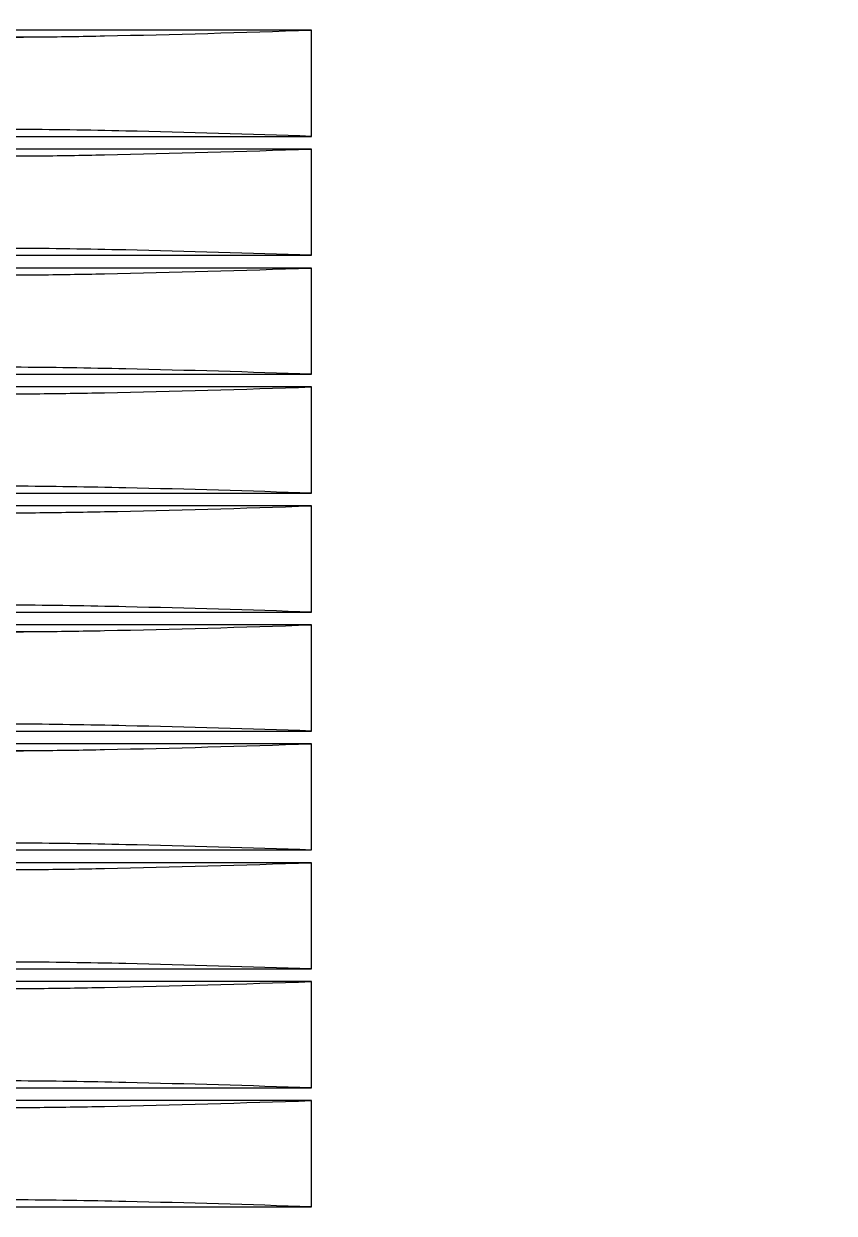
# Model space of a CAD drawing. Header units: millimetres. Extents: x -56261 to 196039, y 9480 to 100001.
# Drawn here: x 34084.3 to 34124.1, y 95795.2 to 95853.6 of the extents above; entities that cross this region are included whole.
import ezdxf

# ---------------------------------------------------------------- set-up
doc = ezdxf.new("R2010")
doc.units = ezdxf.units.MM
doc.set_wipeout_variables(frame=1)
doc.layers.add('SS-AIRCON', color=5, linetype='Continuous')
doc.layers.add('SS-TEXT', color=7, linetype='Continuous')

# ---------------------------------------------------------------- blocks, each defined once
blk = doc.blocks.new('I48T')
at = {"layer": 'SS-AIRCON', "color": 0, "linetype": 'Continuous'}
for p, q in [((599.9006, -86.18208), (-599.9007, -86.18208)), ((-599.9007, -86.18208), (-599.9007, -93.81793)), ((-599.9007, -93.81793), (599.9006, -93.81793)), ((580.0736, -93.32954), (-580.0737, -93.32954)), ((599.9006, -94.73208), (-599.9007, -94.73208)), ((-599.9007, -94.73208), (-599.9007, -102.36793)), ((-599.9007, -102.36793), (599.9006, -102.36793)), ((580.0736, -101.87954), (-580.0737, -101.87954)), ((599.9006, -103.28208), (-599.9007, -103.28208)), ((-599.9007, -103.28208), (-599.9007, -110.91793)), ((-599.9007, -110.91793), (599.9006, -110.91793)), ((580.0736, -110.42954), (-580.0737, -110.42954)), ((599.9006, -111.83208), (-599.9007, -111.83208)), ((-599.9007, -111.83208), (-599.9007, -119.46793)), ((-599.9007, -119.46793), (599.9006, -119.46793)), ((580.0736, -118.97954), (-580.0737, -118.97954)), ((599.9006, -120.38208), (-599.9007, -120.38208)), ((-599.9007, -120.38208), (-599.9007, -128.01793)), ((-599.9007, -128.01793), (599.9006, -128.01793)), ((580.0736, -127.52954), (-580.0737, -127.52954)), ((599.9006, -128.93208), (-599.9007, -128.93208)), ((-599.9007, -128.93208), (-599.9007, -136.56793)), ((-599.9007, -136.56793), (599.9006, -136.56793)), ((580.0736, -136.07954), (-580.0736, -136.07954)), ((599.9006, -137.48208), (-599.9007, -137.48208)), ((-599.9007, -137.48208), (-599.9007, -145.11793)), ((-599.9007, -145.11793), (599.9006, -145.11793)), ((580.0736, -144.62954), (-580.0736, -144.62954)), ((599.9006, -146.03208), (-599.9007, -146.03208)), ((-599.9007, -146.03208), (-599.9007, -153.66793)), ((-599.9007, -153.66793), (599.9006, -153.66793)), ((580.0736, -153.17954), (-580.0736, -153.17954)), ((599.9006, -154.58208), (-599.9007, -154.58208)), ((-599.9007, -154.58208), (-599.9007, -162.21793)), ((-599.9007, -162.21793), (599.9006, -162.21793)), ((580.0736, -161.72954), (-580.0736, -161.72954)), ((599.9006, -163.13208), (-599.9007, -163.13208)), ((-599.9007, -163.13208), (-599.9007, -170.76793)), ((-599.9007, -170.76793), (599.9006, -170.76793)), ((580.0736, -170.27954), (-580.0736, -170.27954))]:
    blk.add_line(p, q, dxfattribs=at)
for points, knots in [([(-599.9008, -86.18193), (-595.4494, -86.333), (-588.3253, -86.54471), (-581.2034, -86.67018), (-578.5325, -86.68032)], [0, 0, 0, 0, 0.013361553, 0.021380954, 0.021380954, 0.021380954, 0.021380954]), ([(-550.1006, -92.76612), (-555.3719, -92.93507), (-560.6514, -93.05701), (-570.6464, -93.23071), (-575.3581, -93.2885), (-580.0735, -93.32956)], [0, 0, 0, 0, 0.52898551, 0.52898551, 1, 1, 1, 1]), ([(-580.0735, -93.32956), (-581.7259, -93.34392), (-588.334, -93.45305), (-594.9441, -93.6544), (-599.9008, -93.81799)], [0, 0, 0, 0, 0.0049607361, 0.019838589, 0.019838589, 0.019838589, 0.019838589]), ([(-599.9008, -94.73192), (-595.4494, -94.883), (-588.3253, -95.09471), (-581.2034, -95.22018), (-578.5325, -95.23031)], [0, 0, 0, 0, 0.013361554, 0.021380955, 0.021380955, 0.021380955, 0.021380955]), ([(-550.1006, -101.31611), (-555.3719, -101.48507), (-560.6514, -101.60701), (-570.6464, -101.78071), (-575.3581, -101.8385), (-580.0735, -101.87955)], [0, 0, 0, 0, 0.5289855, 0.5289855, 1, 1, 1, 1]), ([(-580.0735, -101.87955), (-581.7259, -101.89392), (-588.334, -102.00305), (-594.9441, -102.2044), (-599.9008, -102.36798)], [0, 0, 0, 0, 0.0049607362, 0.019838589, 0.019838589, 0.019838589, 0.019838589]), ([(-599.9008, -103.28192), (-595.4494, -103.433), (-588.3253, -103.64471), (-581.2034, -103.77018), (-578.5325, -103.7803)], [0, 0, 0, 0, 0.013361554, 0.021380955, 0.021380955, 0.021380955, 0.021380955]), ([(-550.1006, -109.86611), (-555.3719, -110.03507), (-560.6514, -110.15701), (-570.6464, -110.33071), (-575.3581, -110.3885), (-580.0735, -110.42954)], [0, 0, 0, 0, 0.5289855, 0.5289855, 1, 1, 1, 1]), ([(-580.0735, -110.42954), (-581.7259, -110.44392), (-588.334, -110.55305), (-594.9441, -110.7544), (-599.9008, -110.91797)], [0, 0, 0, 0, 0.0049607363, 0.01983859, 0.01983859, 0.01983859, 0.01983859]), ([(-599.9008, -111.83191), (-595.4494, -111.983), (-588.3253, -112.19471), (-581.2034, -112.32018), (-578.5325, -112.33029)], [0, 0, 0, 0, 0.013361554, 0.021380956, 0.021380956, 0.021380956, 0.021380956]), ([(-550.1006, -118.4161), (-555.3719, -118.58507), (-560.6514, -118.70701), (-570.6464, -118.88071), (-575.3581, -118.9385), (-580.0735, -118.97953)], [0, 0, 0, 0, 0.52898549, 0.52898549, 1, 1, 1, 1]), ([(-580.0735, -118.97953), (-581.7259, -118.99392), (-588.334, -119.10305), (-594.9441, -119.3044), (-599.9008, -119.46796)], [0, 0, 0, 0, 0.0049607366, 0.01983859, 0.01983859, 0.01983859, 0.01983859]), ([(-599.9008, -120.38225), (-595.4494, -120.533), (-588.3253, -120.74471), (-581.2034, -120.87018), (-578.5325, -120.88028)], [0, 0, 0, 0, 0.013361554, 0.021380956, 0.021380956, 0.021380956, 0.021380956]), ([(-550.1006, -126.96609), (-555.3719, -127.13507), (-560.6514, -127.25701), (-570.6464, -127.43071), (-575.3581, -127.4885), (-580.0735, -127.52952)], [0, 0, 0, 0, 0.52898548, 0.52898548, 1, 1, 1, 1]), ([(-580.0735, -127.52952), (-581.7259, -127.54392), (-588.334, -127.65305), (-594.9441, -127.8544), (-599.9008, -128.01795)], [0, 0, 0, 0, 0.0049607367, 0.019838591, 0.019838591, 0.019838591, 0.019838591]), ([(-599.9008, -128.93224), (-595.4494, -129.083), (-588.3253, -129.29471), (-581.2034, -129.42018), (-578.5325, -129.43027)], [0, 0, 0, 0, 0.013361555, 0.021380956, 0.021380956, 0.021380956, 0.021380956]), ([(-550.1006, -135.51608), (-555.3719, -135.68507), (-560.6514, -135.80701), (-570.6464, -135.98071), (-575.3581, -136.0385), (-580.0735, -136.07951)], [0, 0, 0, 0, 0.52898548, 0.52898548, 1, 1, 1, 1]), ([(-580.0735, -136.07951), (-581.7259, -136.09392), (-588.334, -136.20305), (-594.9441, -136.4044), (-599.9008, -136.56794)], [0, 0, 0, 0, 0.0049607368, 0.019838591, 0.019838591, 0.019838591, 0.019838591]), ([(-599.9008, -137.48224), (-595.4494, -137.633), (-588.3253, -137.84471), (-581.2034, -137.97018), (-578.5325, -137.98026)], [0, 0, 0, 0, 0.013361555, 0.021380957, 0.021380957, 0.021380957, 0.021380957]), ([(-550.1006, -144.06607), (-555.3719, -144.23507), (-560.6514, -144.35701), (-570.6464, -144.53071), (-575.3581, -144.5885), (-580.0735, -144.6295)], [0, 0, 0, 0, 0.52898547, 0.52898547, 1, 1, 1, 1]), ([(-580.0735, -144.6295), (-581.7259, -144.64392), (-588.334, -144.75305), (-594.9441, -144.9544), (-599.9008, -145.11793)], [0, 0, 0, 0, 0.0049607369, 0.019838591, 0.019838591, 0.019838591, 0.019838591]), ([(-599.9008, -146.03223), (-595.4494, -146.183), (-588.3253, -146.39471), (-581.2034, -146.52018), (-578.5325, -146.53025)], [0, 0, 0, 0, 0.013361555, 0.021380957, 0.021380957, 0.021380957, 0.021380957]), ([(-550.1006, -152.61606), (-555.3719, -152.78507), (-560.6514, -152.90701), (-570.6464, -153.08071), (-575.3581, -153.1385), (-580.0735, -153.1795)], [0, 0, 0, 0, 0.52898546, 0.52898546, 1, 1, 1, 1]), ([(-580.0735, -153.1795), (-581.7259, -153.19392), (-588.334, -153.30305), (-594.9441, -153.5044), (-599.9008, -153.66792)], [0, 0, 0, 0, 0.004960737, 0.019838592, 0.019838592, 0.019838592, 0.019838592]), ([(-599.9008, -154.58222), (-595.4494, -154.733), (-588.3253, -154.94471), (-581.2034, -155.07018), (-578.5325, -155.08024)], [0, 0, 0, 0, 0.013361555, 0.021380958, 0.021380958, 0.021380958, 0.021380958]), ([(-550.1006, -161.16605), (-555.3719, -161.33507), (-560.6514, -161.45701), (-570.6464, -161.63071), (-575.3581, -161.6885), (-580.0735, -161.72949)], [0, 0, 0, 0, 0.52898546, 0.52898546, 1, 1, 1, 1]), ([(-580.0735, -161.72949), (-581.7259, -161.74392), (-588.334, -161.85305), (-594.9441, -162.0544), (-599.9008, -162.21792)], [0, 0, 0, 0, 0.004960737, 0.019838592, 0.019838592, 0.019838592, 0.019838592]), ([(-599.9008, -163.13221), (-595.4494, -163.283), (-588.3253, -163.49471), (-581.2034, -163.62018), (-578.5325, -163.63024)], [0, 0, 0, 0, 0.013361556, 0.021380958, 0.021380958, 0.021380958, 0.021380958]), ([(-550.1006, -169.71604), (-555.3719, -169.88507), (-560.6514, -170.00701), (-570.6464, -170.18071), (-575.3581, -170.2385), (-580.0735, -170.27948)], [0, 0, 0, 0, 0.52898545, 0.52898545, 1, 1, 1, 1]), ([(-580.0735, -170.27948), (-581.7259, -170.29392), (-588.334, -170.40305), (-594.9441, -170.6044), (-599.9008, -170.76791)], [0, 0, 0, 0, 0.0049607371, 0.019838593, 0.019838593, 0.019838593, 0.019838593])]:
    blk.add_open_spline(points, degree=3, knots=knots, dxfattribs=at)
blk = doc.blocks.new('A$C43DE16F2')
blk.add_wipeout([(0, 14550), (0, 0), (29100, 0), (29100, 14550)]).dxf.layer = 'SS-TEXT'
at = {"layer": 'SS-TEXT', "linetype": 'Continuous', "xscale": 1.577261091527505, "yscale": 1.577261091527505, "zscale": 1.577261091527505, "rotation": 180}
blk.add_blockref('I48T', (11081.92, 7128.46), dxfattribs=at)

msp = doc.modelspace()

# ---------------------------------------------------------------- block references
at = {"layer": 'SS-TEXT', "xscale": 0.4331186193392458, "yscale": 0.4331186193392458, "zscale": 0.4331186193392458}
msp.add_blockref('A$C43DE16F2', (28888.861, 92649.191), dxfattribs=at)

doc.saveas('drawing.dxf')
